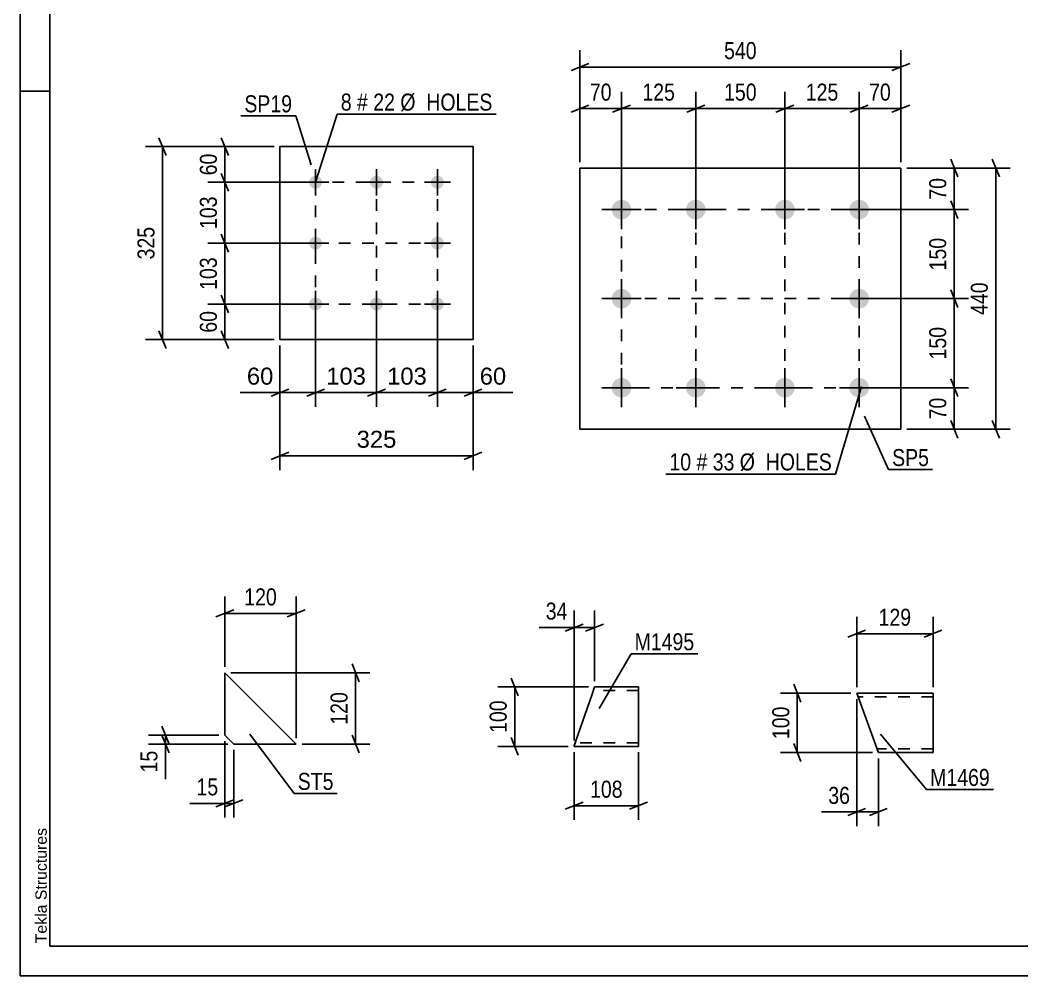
# Model space of a CAD drawing. Header units: millimetres. Extents: x 0 to 420, y 0 to 297.
# Drawn here: x 0 to 168.6, y 0 to 161 of the extents above; entities that cross this region are included whole.
import ezdxf

# ---------------------------------------------------------------- set-up
doc = ezdxf.new("R2010")
doc.units = ezdxf.units.MM
doc.linetypes.add('DXK_LINE_DOT2', pattern=[3.9198, 1.9599, -1.9599])
doc.styles.add('Arial', font='ARIAL.TTF', dxfattribs={"height": 0.2})
doc.styles.add('Arial Narrow', font='ARIALN.TTF', dxfattribs={"height": 0.2})

# ---------------------------------------------------------------- blocks, each defined once
blk = doc.blocks.new('Unknown-284929164-1132')
at = {"color": 5, "linetype": 'Continuous'}
for p, q in [((0, 297), (0, 0)), ((5, 292), (5, 5)), ((5, 149), (0, 149)), ((0, 0), (0, 5)), ((5, 5), (415, 5)), ((0, 0), (420, 0))]:
    blk.add_line(p, q, dxfattribs=at)
at = {"color": 174, "linetype": 'Continuous', "style": 'Arial'}
blk.add_text('Tekla Structures', height=1.9102, rotation=90, dxfattribs=at).set_placement((4.5, 5.5))
blk = doc.blocks.new('Part-284929164-1918 - 1902')
at = {"color": 2, "linetype": 'Continuous'}
for p, q in [((94.24, 92.06), (94.24, 136.06)), ((94.24, 136.06), (148.24, 136.06)), ((148.24, 136.06), (148.24, 92.06)), ((148.24, 92.06), (94.24, 92.06))]:
    blk.add_line(p, q, dxfattribs=at)
blk = doc.blocks.new('Bolt-284929164-1951 - 1902')
at = {"linetype": 'Continuous'}
for points in [[(101.24, 130.71, -1), (101.24, 127.41, -1)], [(113.74, 130.71, -1), (113.74, 127.41, -1)], [(128.74, 130.71, -1), (128.74, 127.41, -1)], [(141.24, 130.71, -1), (141.24, 127.41, -1)], [(101.24, 115.71, -1), (101.24, 112.41, -1)], [(141.24, 115.71, -1), (141.24, 112.41, -1)], [(101.24, 100.71, -1), (101.24, 97.41, -1)], [(113.74, 100.71, -1), (113.74, 97.41, -1)], [(128.74, 100.71, -1), (128.74, 97.41, -1)], [(141.24, 100.71, -1), (141.24, 97.41, -1)]]:
    blk.add_hatch(color=1, dxfattribs=at).paths.add_polyline_path(points)
at = {"color": 1, "linetype": 'Continuous'}
for p, q in [((101.24, 132.36), (101.24, 125.76)), ((113.74, 132.36), (113.74, 125.76)), ((128.74, 132.36), (128.74, 125.76)), ((141.24, 132.36), (141.24, 125.76)), ((97.94, 129.06), (104.54, 129.06)), ((110.44, 129.06), (117.04, 129.06)), ((125.44, 129.06), (132.04, 129.06)), ((137.94, 129.06), (144.54, 129.06)), ((101.24, 117.36), (101.24, 110.76)), ((141.24, 117.36), (141.24, 110.76)), ((97.94, 114.06), (104.54, 114.06)), ((137.94, 114.06), (144.54, 114.06)), ((101.24, 102.36), (101.24, 95.76)), ((113.74, 102.36), (113.74, 95.76)), ((128.74, 102.36), (128.74, 95.76)), ((141.24, 102.36), (141.24, 95.76)), ((97.94, 99.06), (104.54, 99.06)), ((110.44, 99.06), (117.04, 99.06)), ((125.44, 99.06), (132.04, 99.06)), ((137.94, 99.06), (144.54, 99.06))]:
    blk.add_line(p, q, dxfattribs=at)
blk = doc.blocks.new('Bolt-284929164-1602 - 1553')
at = {"linetype": 'Continuous'}
for points in [[(49.75, 134.76, -1), (49.75, 132.56, -1)], [(60, 134.76, -1), (60, 132.56, -1)], [(70.25, 134.76, -1), (70.25, 132.56, -1)], [(49.75, 124.51, -1), (49.75, 122.31, -1)], [(70.25, 124.51, -1), (70.25, 122.31, -1)], [(49.75, 114.26, -1), (49.75, 112.06, -1)], [(60, 114.26, -1), (60, 112.06, -1)], [(70.25, 114.26, -1), (70.25, 112.06, -1)]]:
    blk.add_hatch(color=1, dxfattribs=at).paths.add_polyline_path(points)
at = {"color": 1, "linetype": 'Continuous'}
for p, q in [((49.75, 131.46), (49.75, 135.86)), ((60, 131.46), (60, 135.86)), ((70.25, 131.46), (70.25, 135.86)), ((47.55, 133.66), (51.95, 133.66)), ((57.8, 133.66), (62.2, 133.66)), ((68.05, 133.66), (72.45, 133.66)), ((49.75, 121.21), (49.75, 125.61)), ((70.25, 121.21), (70.25, 125.61)), ((47.55, 123.41), (51.95, 123.41)), ((68.05, 123.41), (72.45, 123.41)), ((49.75, 110.96), (49.75, 115.36)), ((60, 110.96), (60, 115.36)), ((70.25, 110.96), (70.25, 115.36)), ((47.55, 113.16), (51.95, 113.16)), ((57.8, 113.16), (62.2, 113.16)), ((68.05, 113.16), (72.45, 113.16))]:
    blk.add_line(p, q, dxfattribs=at)
blk = doc.blocks.new('Part-284929164-1569 - 1553')
at = {"color": 2, "linetype": 'Continuous'}
for p, q in [((76.25, 139.66), (43.75, 139.66)), ((43.75, 139.66), (43.75, 107.16)), ((76.25, 107.16), (76.25, 139.66)), ((76.25, 107.16), (43.75, 107.16))]:
    blk.add_line(p, q, dxfattribs=at)
blk = doc.blocks.new('Part-284929164-2077 - 2061')
at = {"color": 2, "linetype": 'Continuous'}
for p, q in [((34.48, 51.06), (34.48, 40.56)), ((34.48, 51.06), (46.48, 39.06)), ((34.48, 40.56), (35.98, 39.06)), ((35.98, 39.06), (46.48, 39.06))]:
    blk.add_line(p, q, dxfattribs=at)
blk = doc.blocks.new('Part-284929164-2136 - 2120')
at = {"color": 2, "linetype": 'Continuous'}
for p, q in [((93.52, 39.41), (96.29, 47.47)), ((96.7, 48.67), (96.29, 47.47)), ((96.7, 48.67), (104.09, 48.67)), ((104.09, 48.67), (104.09, 48.58)), ((104.09, 48.58), (104.09, 47.47)), ((104.09, 47.47), (104.09, 38.67)), ((93.29, 38.77), (93.52, 39.41)), ((93.26, 38.67), (93.29, 38.77)), ((104.09, 38.67), (93.26, 38.67))]:
    blk.add_line(p, q, dxfattribs=at)
at = {"color": 7, "linetype": 'DXK_LINE_DOT2'}
for p, q in [((104.09, 48.07), (96.5, 48.07)), ((104.09, 47.47), (104.09, 48.32)), ((93.52, 39.41), (93.38, 39.03)), ((93.47, 39.27), (93.48, 39.32)), ((104.09, 39.27), (93.47, 39.27)), ((104.09, 39.27), (104.09, 39.32))]:
    blk.add_line(p, q, dxfattribs=at)
blk = doc.blocks.new('Part-284929164-2212 - 2196')
at = {"color": 2, "linetype": 'Continuous'}
for p, q in [((144.2, 38.37), (140.83, 47.63)), ((153.68, 47.63), (140.83, 47.63)), ((153.68, 47.63), (153.68, 47.54)), ((153.68, 47.54), (153.68, 46.43)), ((153.68, 37.63), (153.68, 46.43)), ((144.43, 37.72), (144.2, 38.37)), ((144.43, 37.72), (144.47, 37.63)), ((144.47, 37.63), (153.68, 37.63))]:
    blk.add_line(p, q, dxfattribs=at)
at = {"color": 7, "linetype": 'DXK_LINE_DOT2'}
for p, q in [((153.68, 46.43), (153.68, 47.28)), ((153.68, 47.03), (141.04, 47.03)), ((144.2, 38.37), (144.34, 37.98)), ((144.25, 38.23), (144.23, 38.27)), ((153.68, 38.23), (144.25, 38.23)), ((153.68, 38.23), (153.68, 38.27))]:
    blk.add_line(p, q, dxfattribs=at)
blk = doc.blocks.new('Rectangle-284929164-2047 - 1902')
at = {"color": 1, "linetype": 'DXK_LINE_DOT2'}
blk.add_lwpolyline([(101.24, 129.06), (141.24, 129.06), (141.24, 99.06), (101.24, 99.06), (101.24, 129.06)], close=True, dxfattribs=at)
blk = doc.blocks.new('Rectangle-284929164-1691 - 1553')
at = {"color": 1, "linetype": 'DXK_LINE_DOT2'}
blk.add_lwpolyline([(49.75, 113.16), (70.25, 113.16), (70.25, 133.66), (49.75, 133.66), (49.75, 113.16)], close=True, dxfattribs=at)
blk = doc.blocks.new('Line-284929164-2026 - 1902')
at = {"color": 1, "linetype": 'DXK_LINE_DOT2'}
blk.add_line((113.74, 129.06), (113.74, 99.06), dxfattribs=at)
blk = doc.blocks.new('Line-284929164-1675 - 1553')
at = {"color": 1, "linetype": 'DXK_LINE_DOT2'}
blk.add_line((49.75, 123.41), (70.25, 123.41), dxfattribs=at)
blk = doc.blocks.new('Line-284929164-2033 - 1902')
at = {"color": 1, "linetype": 'DXK_LINE_DOT2'}
blk.add_line((128.74, 129.06), (128.74, 99.06), dxfattribs=at)
blk = doc.blocks.new('Line-284929164-1682 - 1553')
at = {"color": 1, "linetype": 'DXK_LINE_DOT2'}
blk.add_line((60, 113.16), (60, 133.66), dxfattribs=at)
blk = doc.blocks.new('Line-284929164-2040 - 1902')
at = {"color": 1, "linetype": 'DXK_LINE_DOT2'}
blk.add_line((101.24, 114.06), (141.24, 114.06), dxfattribs=at)
blk = doc.blocks.new('StraightDimension-284929164-1978 - 1902')
at = {"color": 7, "linetype": 'Continuous'}
for p, q in [((164.84, 134.56), (163.64, 137.56)), ((149.24, 136.06), (166.64, 136.06)), ((164.24, 92.06), (164.24, 136.06)), ((163.64, 93.56), (164.84, 90.56)), ((149.24, 92.06), (166.64, 92.06))]:
    blk.add_line(p, q, dxfattribs=at)
at = {"color": 0}
blk.add_wipeout([(163.49, 117.4), (159.29, 117.4), (159.29, 110.72), (163.49, 110.72)], dxfattribs=at)
at = {"color": 3, "style": 'Arial Narrow'}
blk.add_text('440', height=2.863, rotation=90.0002, dxfattribs=at).set_placement((162.89, 111.32))
blk = doc.blocks.new('StraightDimension-284929164-1953 - 1902')
at = {"color": 7, "linetype": 'Continuous'}
for p, q in [((156.64, 137.56), (157.84, 134.56)), ((149.24, 136.06), (159.64, 136.06)), ((157.24, 129.06), (157.24, 136.06)), ((157.84, 127.56), (156.64, 130.56)), ((142.24, 129.06), (159.64, 129.06))]:
    blk.add_line(p, q, dxfattribs=at)
at = {"color": 0}
blk.add_wipeout([(156.49, 134.99), (152.29, 134.99), (152.29, 130.13), (156.49, 130.13)], dxfattribs=at)
at = {"color": 3, "style": 'Arial Narrow'}
blk.add_text('70', height=2.863, rotation=90.0002, dxfattribs=at).set_placement((155.89, 130.73))
blk = doc.blocks.new('StraightDimension-284929164-1963 - 1902')
at = {"color": 7, "linetype": 'Continuous'}
for p, q in [((156.64, 100.56), (157.84, 97.56)), ((142.24, 99.06), (159.64, 99.06)), ((157.24, 92.06), (157.24, 99.06)), ((157.84, 90.56), (156.64, 93.56)), ((149.24, 92.06), (159.64, 92.06))]:
    blk.add_line(p, q, dxfattribs=at)
at = {"color": 0}
blk.add_wipeout([(156.49, 97.99), (152.29, 97.99), (152.29, 93.13), (156.49, 93.13)], dxfattribs=at)
at = {"color": 3, "style": 'Arial Narrow'}
blk.add_text('70', height=2.863, rotation=90.0002, dxfattribs=at).set_placement((155.89, 93.73))
blk = doc.blocks.new('StraightDimension-284929164-1989 - 1902')
at = {"color": 7, "linetype": 'Continuous'}
for p, q in [((141.24, 130.06), (141.24, 148.91)), ((148.24, 137.06), (148.24, 148.91)), ((139.74, 145.46), (142.74, 146.66)), ((141.24, 146.06), (148.24, 146.06)), ((149.74, 146.66), (146.74, 145.46))]:
    blk.add_line(p, q, dxfattribs=at)
at = {"color": 0}
blk.add_wipeout([(147.17, 146.81), (147.17, 151.01), (142.31, 151.01), (142.31, 146.81)], dxfattribs=at)
at = {"color": 3, "style": 'Arial Narrow'}
blk.add_text('70', height=2.863, dxfattribs=at).set_placement((142.91, 147.41))
blk = doc.blocks.new('StraightDimension-284929164-1999 - 1902')
at = {"color": 7, "linetype": 'Continuous'}
for p, q in [((94.24, 137.06), (94.24, 148.91)), ((101.24, 130.06), (101.24, 148.91)), ((92.74, 145.46), (95.74, 146.66)), ((94.24, 146.06), (101.24, 146.06)), ((102.74, 146.66), (99.74, 145.46))]:
    blk.add_line(p, q, dxfattribs=at)
at = {"color": 0}
blk.add_wipeout([(100.17, 146.81), (100.17, 151.01), (95.31, 151.01), (95.31, 146.81)], dxfattribs=at)
at = {"color": 3, "style": 'Arial Narrow'}
blk.add_text('70', height=2.863, dxfattribs=at).set_placement((95.91, 147.41))
blk = doc.blocks.new('StraightDimension-284929164-2016 - 1902')
at = {"color": 7, "linetype": 'Continuous'}
for p, q in [((94.24, 137.06), (94.24, 155.91)), ((148.24, 137.06), (148.24, 155.91)), ((95.74, 153.66), (92.74, 152.46)), ((146.74, 152.46), (149.74, 153.66)), ((94.24, 153.06), (148.24, 153.06))]:
    blk.add_line(p, q, dxfattribs=at)
at = {"color": 0}
blk.add_wipeout([(124.58, 153.81), (124.58, 158.01), (117.9, 158.01), (117.9, 153.81)], dxfattribs=at)
at = {"color": 3, "style": 'Arial Narrow'}
blk.add_text('540', height=2.863, dxfattribs=at).set_placement((118.5, 154.41))
blk = doc.blocks.new('StraightDimension-284929164-3417 - 1902')
at = {"color": 7, "linetype": 'Continuous'}
for p, q in [((157.84, 112.56), (156.64, 115.56)), ((142.24, 114.06), (159.64, 114.06)), ((157.24, 99.06), (157.24, 114.06)), ((156.64, 100.56), (157.84, 97.56)), ((142.24, 99.06), (159.64, 99.06))]:
    blk.add_line(p, q, dxfattribs=at)
at = {"color": 0}
blk.add_wipeout([(156.49, 109.9), (152.29, 109.9), (152.29, 103.22), (156.49, 103.22)], dxfattribs=at)
at = {"color": 3, "style": 'Arial Narrow'}
blk.add_text('150', height=2.863, rotation=90.0002, dxfattribs=at).set_placement((155.89, 103.82))
blk = doc.blocks.new('StraightDimension-284929164-3419 - 1902')
at = {"color": 7, "linetype": 'Continuous'}
for p, q in [((157.84, 127.56), (156.64, 130.56)), ((142.24, 129.06), (159.64, 129.06)), ((157.24, 114.06), (157.24, 129.06)), ((156.64, 115.56), (157.84, 112.56)), ((142.24, 114.06), (159.64, 114.06))]:
    blk.add_line(p, q, dxfattribs=at)
at = {"color": 0}
blk.add_wipeout([(156.49, 124.9), (152.29, 124.9), (152.29, 118.22), (156.49, 118.22)], dxfattribs=at)
at = {"color": 3, "style": 'Arial Narrow'}
blk.add_text('150', height=2.863, rotation=90.0002, dxfattribs=at).set_placement((155.89, 118.82))
blk = doc.blocks.new('StraightDimension-284929164-3439 - 1902')
at = {"color": 7, "linetype": 'Continuous'}
for p, q in [((101.24, 130.06), (101.24, 148.91)), ((113.74, 130.06), (113.74, 148.91)), ((99.74, 145.46), (102.74, 146.66)), ((101.24, 146.06), (113.74, 146.06)), ((115.24, 146.66), (112.24, 145.46))]:
    blk.add_line(p, q, dxfattribs=at)
at = {"color": 0}
blk.add_wipeout([(110.83, 146.81), (110.83, 151.01), (104.15, 151.01), (104.15, 146.81)], dxfattribs=at)
at = {"color": 3, "style": 'Arial Narrow'}
blk.add_text('125', height=2.863, dxfattribs=at).set_placement((104.75, 147.41))
blk = doc.blocks.new('StraightDimension-284929164-3441 - 1902')
at = {"color": 7, "linetype": 'Continuous'}
for p, q in [((113.74, 130.06), (113.74, 148.91)), ((128.74, 130.06), (128.74, 148.91)), ((115.24, 146.66), (112.24, 145.46)), ((113.74, 146.06), (128.74, 146.06)), ((127.24, 145.46), (130.24, 146.66))]:
    blk.add_line(p, q, dxfattribs=at)
at = {"color": 0}
blk.add_wipeout([(124.58, 146.81), (124.58, 151.01), (117.9, 151.01), (117.9, 146.81)], dxfattribs=at)
at = {"color": 3, "style": 'Arial Narrow'}
blk.add_text('150', height=2.863, dxfattribs=at).set_placement((118.5, 147.41))
blk = doc.blocks.new('StraightDimension-284929164-3443 - 1902')
at = {"color": 7, "linetype": 'Continuous'}
for p, q in [((128.74, 130.06), (128.74, 148.91)), ((141.24, 130.06), (141.24, 148.91)), ((130.24, 146.66), (127.24, 145.46)), ((128.74, 146.06), (141.24, 146.06)), ((139.74, 145.46), (142.74, 146.66))]:
    blk.add_line(p, q, dxfattribs=at)
at = {"color": 0}
blk.add_wipeout([(138.33, 146.81), (138.33, 151.01), (131.65, 151.01), (131.65, 146.81)], dxfattribs=at)
at = {"color": 3, "style": 'Arial Narrow'}
blk.add_text('125', height=2.863, dxfattribs=at).set_placement((132.25, 147.41))
blk = doc.blocks.new('StraightDimension-284929164-1618 - 1553')
at = {"color": 7, "linetype": 'Continuous'}
for p, q in [((33.88, 141.16), (35.08, 138.16)), ((42.75, 139.66), (31.63, 139.66)), ((34.48, 133.66), (34.48, 139.66)), ((35.08, 132.16), (33.88, 135.16)), ((48.75, 133.66), (31.63, 133.66))]:
    blk.add_line(p, q, dxfattribs=at)
at = {"color": 0}
blk.add_wipeout([(33.73, 139.09), (29.53, 139.09), (29.53, 134.23), (33.73, 134.23)], dxfattribs=at)
at = {"color": 3, "style": 'Arial Narrow'}
blk.add_text('60', height=2.863, rotation=90.0002, dxfattribs=at).set_placement((33.13, 134.83))
blk = doc.blocks.new('StraightDimension-284929164-1629 - 1553')
at = {"color": 7, "linetype": 'Continuous'}
for p, q in [((24.58, 138.16), (23.38, 141.16)), ((42.75, 139.66), (21.13, 139.66)), ((23.98, 107.16), (23.98, 139.66)), ((23.38, 108.66), (24.58, 105.66)), ((42.75, 107.16), (21.13, 107.16))]:
    blk.add_line(p, q, dxfattribs=at)
at = {"color": 0}
blk.add_wipeout([(23.23, 126.75), (19.03, 126.75), (19.03, 120.07), (23.23, 120.07)], dxfattribs=at)
at = {"color": 3, "style": 'Arial Narrow'}
blk.add_text('325', height=2.863, rotation=90.0002, dxfattribs=at).set_placement((22.63, 120.67))
blk = doc.blocks.new('StraightDimension-284929164-3467 - 1553')
at = {"color": 7, "linetype": 'Continuous'}
for p, q in [((33.88, 135.16), (35.08, 132.16)), ((48.75, 133.66), (31.63, 133.66)), ((34.48, 123.41), (34.48, 133.66)), ((35.08, 121.91), (33.88, 124.91)), ((48.75, 123.41), (31.63, 123.41))]:
    blk.add_line(p, q, dxfattribs=at)
at = {"color": 0}
blk.add_wipeout([(33.73, 131.88), (29.53, 131.88), (29.53, 125.19), (33.73, 125.19)], dxfattribs=at)
at = {"color": 3, "style": 'Arial Narrow'}
blk.add_text('103', height=2.863, rotation=90.0002, dxfattribs=at).set_placement((33.13, 125.79))
blk = doc.blocks.new('StraightDimension-284929164-1604 - 1553')
at = {"color": 7, "linetype": 'Continuous'}
for p, q in [((48.75, 113.16), (31.63, 113.16)), ((33.88, 114.66), (35.08, 111.66)), ((34.48, 107.16), (34.48, 113.16)), ((35.08, 105.66), (33.88, 108.66)), ((42.75, 107.16), (31.63, 107.16))]:
    blk.add_line(p, q, dxfattribs=at)
at = {"color": 0}
blk.add_wipeout([(33.73, 112.59), (29.53, 112.59), (29.53, 107.73), (33.73, 107.73)], dxfattribs=at)
at = {"color": 3, "style": 'Arial Narrow'}
blk.add_text('60', height=2.863, rotation=90.0002, dxfattribs=at).set_placement((33.13, 108.33))
blk = doc.blocks.new('StraightDimension-284929164-3301 - 1553')
at = {"color": 7, "linetype": 'Continuous'}
for p, q in [((70.25, 112.16), (70.25, 95.83)), ((76.25, 106.16), (76.25, 95.83)), ((68.75, 97.63), (71.75, 98.83)), ((70.25, 98.23), (76.25, 98.23)), ((77.75, 98.83), (74.75, 97.63))]:
    blk.add_line(p, q, dxfattribs=at)
at = {"color": 0}
blk.add_wipeout([(82.42, 98.98), (82.42, 103.18), (76.77, 103.18), (76.77, 98.98)], dxfattribs=at)
at = {"color": 7, "linetype": 'Continuous'}
blk.add_line((76.25, 98.23), (82.95, 98.23), dxfattribs=at)
blk.add_line((76.25, 98.23), (82.95, 98.23), dxfattribs=at)
at = {"color": 3, "style": 'Arial'}
blk.add_text('60', height=2.865, dxfattribs=at).set_placement((77.37, 99.58))
blk = doc.blocks.new('StraightDimension-284929164-3304 - 1553')
at = {"color": 7, "linetype": 'Continuous'}
for p, q in [((49.75, 112.16), (49.75, 95.83)), ((43.75, 106.16), (43.75, 95.83)), ((42.25, 97.63), (45.25, 98.83)), ((43.75, 98.23), (49.75, 98.23)), ((51.25, 98.83), (48.25, 97.63))]:
    blk.add_line(p, q, dxfattribs=at)
at = {"color": 0}
blk.add_wipeout([(43.22, 98.98), (43.22, 103.18), (37.58, 103.18), (37.58, 98.98)], dxfattribs=at)
at = {"color": 7, "linetype": 'Continuous'}
blk.add_line((43.75, 98.23), (37.05, 98.23), dxfattribs=at)
blk.add_line((43.75, 98.23), (37.05, 98.23), dxfattribs=at)
at = {"color": 3, "style": 'Arial'}
blk.add_text('60', height=2.865, dxfattribs=at).set_placement((38.18, 99.58))
blk = doc.blocks.new('StraightDimension-284929164-3326 - 1553')
at = {"color": 7, "linetype": 'Continuous'}
for p, q in [((43.75, 106.16), (43.75, 85.2)), ((76.25, 106.16), (76.25, 85.2)), ((45.25, 88.2), (42.25, 87)), ((74.75, 87), (77.75, 88.2)), ((43.75, 87.6), (76.25, 87.6))]:
    blk.add_line(p, q, dxfattribs=at)
at = {"color": 0}
blk.add_wipeout([(63.93, 88.35), (63.93, 92.55), (56.06, 92.55), (56.06, 88.35)], dxfattribs=at)
at = {"color": 3, "style": 'Arial'}
blk.add_text('325', height=2.865, dxfattribs=at).set_placement((56.66, 88.95))
blk = doc.blocks.new('StraightDimension-284929164-3465 - 1553')
at = {"color": 7, "linetype": 'Continuous'}
for p, q in [((33.88, 124.91), (35.08, 121.91)), ((48.75, 123.41), (31.63, 123.41)), ((34.48, 113.16), (34.48, 123.41)), ((48.75, 113.16), (31.63, 113.16)), ((35.08, 111.66), (33.88, 114.66))]:
    blk.add_line(p, q, dxfattribs=at)
at = {"color": 0}
blk.add_wipeout([(33.73, 121.63), (29.53, 121.63), (29.53, 114.94), (33.73, 114.94)], dxfattribs=at)
at = {"color": 3, "style": 'Arial Narrow'}
blk.add_text('103', height=2.863, rotation=90.0002, dxfattribs=at).set_placement((33.13, 115.54))
blk = doc.blocks.new('StraightDimension-284929164-3469 - 1553')
at = {"color": 7, "linetype": 'Continuous'}
for p, q in [((49.75, 112.16), (49.75, 95.83)), ((60, 112.16), (60, 95.83)), ((48.25, 97.63), (51.25, 98.83)), ((49.75, 98.23), (60, 98.23)), ((61.5, 98.83), (58.5, 97.63))]:
    blk.add_line(p, q, dxfattribs=at)
at = {"color": 0}
blk.add_wipeout([(58.81, 98.98), (58.81, 103.18), (50.94, 103.18), (50.94, 98.98)], dxfattribs=at)
at = {"color": 3, "style": 'Arial'}
blk.add_text('103', height=2.865, dxfattribs=at).set_placement((51.54, 99.58))
blk = doc.blocks.new('StraightDimension-284929164-3471 - 1553')
at = {"color": 7, "linetype": 'Continuous'}
for p, q in [((60, 112.16), (60, 95.83)), ((70.25, 112.16), (70.25, 95.83)), ((58.5, 97.63), (61.5, 98.83)), ((60, 98.23), (70.25, 98.23)), ((71.75, 98.83), (68.75, 97.63))]:
    blk.add_line(p, q, dxfattribs=at)
at = {"color": 0}
blk.add_wipeout([(69.06, 98.98), (69.06, 103.18), (61.19, 103.18), (61.19, 98.98)], dxfattribs=at)
at = {"color": 3, "style": 'Arial'}
blk.add_text('103', height=2.865, dxfattribs=at).set_placement((61.79, 99.58))
blk = doc.blocks.new('StraightDimension-284929164-2079 - 2061')
at = {"color": 7, "linetype": 'Continuous'}
for p, q in [((34.48, 39.56), (34.48, 26.66)), ((35.98, 38.06), (35.98, 26.66)), ((32.98, 28.46), (35.98, 29.66)), ((37.48, 29.66), (34.48, 28.46)), ((34.48, 29.06), (35.98, 29.06))]:
    blk.add_line(p, q, dxfattribs=at)
at = {"color": 0}
blk.add_wipeout([(33.95, 29.81), (33.95, 34.01), (29.1, 34.01), (29.1, 29.81)], dxfattribs=at)
at = {"color": 7, "linetype": 'Continuous'}
blk.add_line((34.48, 29.06), (28.57, 29.06), dxfattribs=at)
blk.add_line((34.48, 29.06), (28.57, 29.06), dxfattribs=at)
at = {"color": 3, "style": 'Arial Narrow'}
blk.add_text('15', height=2.863, dxfattribs=at).set_placement((29.7, 30.41))
blk = doc.blocks.new('StraightDimension-284929164-2090 - 2061')
at = {"color": 7, "linetype": 'Continuous'}
for p, q in [((34.48, 52.06), (34.48, 63.91)), ((46.48, 40.06), (46.48, 63.91)), ((32.98, 60.46), (35.98, 61.66)), ((34.48, 61.06), (46.48, 61.06)), ((47.98, 61.66), (44.98, 60.46))]:
    blk.add_line(p, q, dxfattribs=at)
at = {"color": 0}
blk.add_wipeout([(43.82, 61.81), (43.82, 66.01), (37.14, 66.01), (37.14, 61.81)], dxfattribs=at)
at = {"color": 3, "style": 'Arial Narrow'}
blk.add_text('120', height=2.863, dxfattribs=at).set_placement((37.74, 62.41))
blk = doc.blocks.new('StraightDimension-284929164-2099 - 2061')
at = {"color": 7, "linetype": 'Continuous'}
for p, q in [((33.48, 40.56), (21.63, 40.56)), ((23.88, 42.06), (25.08, 39.06)), ((25.08, 37.56), (23.88, 40.56)), ((24.48, 39.06), (24.48, 40.56)), ((34.98, 39.06), (21.63, 39.06))]:
    blk.add_line(p, q, dxfattribs=at)
at = {"color": 0}
blk.add_wipeout([(23.73, 38.54), (19.53, 38.54), (19.53, 33.68), (23.73, 33.68)], dxfattribs=at)
at = {"color": 7, "linetype": 'Continuous'}
blk.add_line((24.48, 39.06), (24.48, 33.15), dxfattribs=at)
blk.add_line((24.48, 39.06), (24.48, 33.15), dxfattribs=at)
at = {"color": 3, "style": 'Arial Narrow'}
blk.add_text('15', height=2.863, rotation=90.0002, dxfattribs=at).set_placement((23.13, 34.28))
blk = doc.blocks.new('StraightDimension-284929164-2110 - 2061')
at = {"color": 7, "linetype": 'Continuous'}
for p, q in [((55.88, 52.56), (57.08, 49.56)), ((35.48, 51.06), (58.88, 51.06)), ((56.48, 39.06), (56.48, 51.06)), ((57.08, 37.56), (55.88, 40.56)), ((47.48, 39.06), (58.88, 39.06))]:
    blk.add_line(p, q, dxfattribs=at)
at = {"color": 0}
blk.add_wipeout([(55.73, 48.4), (51.53, 48.4), (51.53, 41.72), (55.73, 41.72)], dxfattribs=at)
at = {"color": 3, "style": 'Arial Narrow'}
blk.add_text('120', height=2.863, rotation=90.0002, dxfattribs=at).set_placement((55.13, 42.32))
blk = doc.blocks.new('StraightDimension-284929164-2158 - 2120')
at = {"color": 7, "linetype": 'Continuous'}
for p, q in [((93.26, 37.67), (93.26, 26.27)), ((104.09, 37.67), (104.09, 26.27)), ((91.76, 28.07), (94.76, 29.27)), ((93.26, 28.67), (104.09, 28.67)), ((105.59, 29.27), (102.59, 28.07))]:
    blk.add_line(p, q, dxfattribs=at)
at = {"color": 0}
blk.add_wipeout([(102.02, 29.42), (102.02, 33.62), (95.34, 33.62), (95.34, 29.42)], dxfattribs=at)
at = {"color": 3, "style": 'Arial Narrow'}
blk.add_text('108', height=2.863, dxfattribs=at).set_placement((95.94, 30.02))
blk = doc.blocks.new('StraightDimension-284929164-2138 - 2120')
at = {"color": 7, "linetype": 'Continuous'}
for p, q in [((93.26, 39.67), (93.26, 61.52)), ((96.7, 49.67), (96.7, 61.52)), ((91.76, 58.07), (94.76, 59.27)), ((98.2, 59.27), (95.2, 58.07)), ((93.26, 58.67), (96.7, 58.67))]:
    blk.add_line(p, q, dxfattribs=at)
at = {"color": 0}
blk.add_wipeout([(92.74, 59.42), (92.74, 63.62), (87.88, 63.62), (87.88, 59.42)], dxfattribs=at)
at = {"color": 7, "linetype": 'Continuous'}
blk.add_line((93.26, 58.67), (87.36, 58.67), dxfattribs=at)
blk.add_line((93.26, 58.67), (87.36, 58.67), dxfattribs=at)
at = {"color": 3, "style": 'Arial Narrow'}
blk.add_text('34', height=2.863, dxfattribs=at).set_placement((88.48, 60.02))
blk = doc.blocks.new('StraightDimension-284929164-2169 - 2120')
at = {"color": 7, "linetype": 'Continuous'}
for p, q in [((82.66, 50.17), (83.86, 47.17)), ((95.7, 48.67), (80.41, 48.67)), ((83.26, 38.67), (83.26, 48.67)), ((83.86, 37.17), (82.66, 40.17)), ((92.26, 38.67), (80.41, 38.67))]:
    blk.add_line(p, q, dxfattribs=at)
at = {"color": 0}
blk.add_wipeout([(82.51, 47.02), (78.31, 47.02), (78.31, 40.33), (82.51, 40.33)], dxfattribs=at)
at = {"color": 3, "style": 'Arial Narrow'}
blk.add_text('100', height=2.863, rotation=90.0002, dxfattribs=at).set_placement((81.91, 40.93))
blk = doc.blocks.new('StraightDimension-284929164-2232 - 2196')
at = {"color": 7, "linetype": 'Continuous'}
for p, q in [((130.23, 49.13), (131.43, 46.13)), ((139.83, 47.63), (127.98, 47.63)), ((130.83, 37.63), (130.83, 47.63)), ((131.43, 36.13), (130.23, 39.13)), ((143.47, 37.63), (127.98, 37.63))]:
    blk.add_line(p, q, dxfattribs=at)
at = {"color": 0}
blk.add_wipeout([(130.08, 45.97), (125.88, 45.97), (125.88, 39.29), (130.08, 39.29)], dxfattribs=at)
at = {"color": 3, "style": 'Arial Narrow'}
blk.add_text('100', height=2.863, rotation=90.0002, dxfattribs=at).set_placement((129.48, 39.89))
blk = doc.blocks.new('StraightDimension-284929164-2254 - 2196')
at = {"color": 7, "linetype": 'Continuous'}
for p, q in [((140.83, 48.63), (140.83, 60.48)), ((153.68, 48.63), (153.68, 60.48)), ((142.33, 58.23), (139.33, 57.03)), ((140.83, 57.63), (153.68, 57.63)), ((152.18, 57.03), (155.18, 58.23))]:
    blk.add_line(p, q, dxfattribs=at)
at = {"color": 0}
blk.add_wipeout([(150.6, 58.38), (150.6, 62.58), (143.91, 62.58), (143.91, 58.38)], dxfattribs=at)
at = {"color": 3, "style": 'Arial Narrow'}
blk.add_text('129', height=2.863, dxfattribs=at).set_placement((144.51, 58.98))
blk = doc.blocks.new('StraightDimension-284929164-2214 - 2196')
at = {"color": 7, "linetype": 'Continuous'}
for p, q in [((140.83, 46.63), (140.83, 25.23)), ((144.47, 36.63), (144.47, 25.23)), ((139.33, 27.03), (142.33, 28.23)), ((140.83, 27.63), (144.47, 27.63)), ((145.97, 28.23), (142.97, 27.03))]:
    blk.add_line(p, q, dxfattribs=at)
at = {"color": 0}
blk.add_wipeout([(140.3, 28.38), (140.3, 32.58), (135.44, 32.58), (135.44, 28.38)], dxfattribs=at)
at = {"color": 7, "linetype": 'Continuous'}
blk.add_line((140.83, 27.63), (134.92, 27.63), dxfattribs=at)
blk.add_line((140.83, 27.63), (134.92, 27.63), dxfattribs=at)
at = {"color": 3, "style": 'Arial Narrow'}
blk.add_text('36', height=2.863, dxfattribs=at).set_placement((136.04, 28.98))
blk = doc.blocks.new('Mark-284929164-1947 - 1902')
at = {"color": 0}
for points in [[(112.96, 85.13), (112.96, 88.13), (109.3, 88.13), (109.3, 85.13)], [(115.69, 85.13), (115.69, 88.13), (113.86, 88.13), (113.86, 85.13)], [(120.24, 85.13), (120.24, 88.13), (116.59, 88.13), (116.59, 85.13)], [(136.67, 85.13), (136.67, 88.13), (121.14, 88.13), (121.14, 85.13)]]:
    blk.add_wipeout(points, dxfattribs=at)
for points in [[(112.96, 85.13), (112.96, 88.13), (109.3, 88.13), (109.3, 85.13)], [(115.69, 85.13), (115.69, 88.13), (113.86, 88.13), (113.86, 85.13)], [(120.24, 85.13), (120.24, 88.13), (116.59, 88.13), (116.59, 85.13)], [(136.67, 85.13), (136.67, 88.13), (121.14, 88.13), (121.14, 85.13)]]:
    blk.add_wipeout(points, dxfattribs=at)
at = {"color": 7, "linetype": 'Continuous'}
for p in [(141.65, 99.24), (108.7, 84.53)]:
    blk.add_line(p, (137.27, 84.53), dxfattribs=at)
at = {"color": 3, "style": 'Arial Narrow'}
for s, height, p in [('10', 2.863, (109.3, 85.13)), ('#', 2.86, (113.86, 85.13)), ('33', 2.863, (116.59, 85.13)), ('Ø  HOLES', 2.863, (121.14, 85.13))]:
    blk.add_text(s, height=height, dxfattribs=at).set_placement(p)
blk = doc.blocks.new('Mark-284929164-1914 - 1902')
at = {"color": 0}
blk.add_wipeout([(153, 85.87), (153, 88.87), (146.79, 88.87), (146.79, 85.87)], dxfattribs=at)
blk.add_wipeout([(153, 85.87), (153, 88.87), (146.79, 88.87), (146.79, 85.87)], dxfattribs=at)
at = {"color": 30, "linetype": 'Continuous'}
for p, q in [((142.12, 94.29), (146.19, 85.27)), ((146.19, 85.27), (153.6, 85.27))]:
    blk.add_line(p, q, dxfattribs=at)
at = {"color": 3, "style": 'Arial Narrow'}
blk.add_text('SP5', height=2.863, dxfattribs=at).set_placement((146.79, 85.87))
blk = doc.blocks.new('Mark-284929164-1565 - 1553')
at = {"color": 0}
blk.add_wipeout([(45.8, 145.44), (45.8, 148.44), (37.76, 148.44), (37.76, 145.44)], dxfattribs=at)
blk.add_wipeout([(45.8, 145.44), (45.8, 148.44), (37.76, 148.44), (37.76, 145.44)], dxfattribs=at)
at = {"color": 30, "linetype": 'Continuous'}
for p in [(37.16, 144.84), (49.01, 136.62)]:
    blk.add_line(p, (46.4, 144.84), dxfattribs=at)
at = {"color": 3, "style": 'Arial Narrow'}
blk.add_text('SP19', height=2.863, dxfattribs=at).set_placement((37.76, 145.44))
blk = doc.blocks.new('Mark-284929164-1598 - 1553')
at = {"color": 0}
for points in [[(55.82, 145.73), (55.82, 148.73), (53.99, 148.73), (53.99, 145.73)], [(58.55, 145.73), (58.55, 148.73), (56.72, 148.73), (56.72, 145.73)], [(63.11, 145.73), (63.11, 148.73), (59.45, 148.73), (59.45, 145.73)], [(79.53, 145.73), (79.53, 148.73), (64.01, 148.73), (64.01, 145.73)]]:
    blk.add_wipeout(points, dxfattribs=at)
for points in [[(55.82, 145.73), (55.82, 148.73), (53.99, 148.73), (53.99, 145.73)], [(58.55, 145.73), (58.55, 148.73), (56.72, 148.73), (56.72, 145.73)], [(63.11, 145.73), (63.11, 148.73), (59.45, 148.73), (59.45, 145.73)], [(79.53, 145.73), (79.53, 148.73), (64.01, 148.73), (64.01, 145.73)]]:
    blk.add_wipeout(points, dxfattribs=at)
at = {"color": 7, "linetype": 'Continuous'}
for p, q in [((49.75, 133.66), (53.39, 145.13)), ((53.39, 145.13), (80.13, 145.13))]:
    blk.add_line(p, q, dxfattribs=at)
at = {"color": 3, "style": 'Arial Narrow'}
for s, height, p in [('8', 2.86, (53.99, 145.73)), ('#', 2.86, (56.72, 145.73)), ('22', 2.863, (59.45, 145.73)), ('Ø  HOLES', 2.863, (64.01, 145.73))]:
    blk.add_text(s, height=height, dxfattribs=at).set_placement(p)
blk = doc.blocks.new('Mark-284929164-2073 - 2061')
at = {"color": 0}
blk.add_wipeout([(52.77, 31.34), (52.77, 34.34), (46.74, 34.34), (46.74, 31.34)], dxfattribs=at)
blk.add_wipeout([(52.77, 31.34), (52.77, 34.34), (46.74, 34.34), (46.74, 31.34)], dxfattribs=at)
at = {"color": 30, "linetype": 'Continuous'}
for p, q in [((38.67, 40.71), (46.14, 30.74)), ((46.14, 30.74), (53.37, 30.74))]:
    blk.add_line(p, q, dxfattribs=at)
at = {"color": 3, "style": 'Arial Narrow'}
blk.add_text('ST5', height=2.863, dxfattribs=at).set_placement((46.74, 31.34))
blk = doc.blocks.new('Mark-284929164-2132 - 2120')
at = {"color": 0}
blk.add_wipeout([(113.49, 54.85), (113.49, 57.85), (103.44, 57.85), (103.44, 54.85)], dxfattribs=at)
blk.add_wipeout([(113.49, 54.85), (113.49, 57.85), (103.44, 57.85), (103.44, 54.85)], dxfattribs=at)
at = {"color": 30, "linetype": 'Continuous'}
for p, q in [((97.48, 45.06), (102.84, 54.25)), ((102.84, 54.25), (114.09, 54.25))]:
    blk.add_line(p, q, dxfattribs=at)
at = {"color": 3, "style": 'Arial Narrow'}
blk.add_text('M1495', height=2.863, dxfattribs=at).set_placement((103.44, 54.85))
blk = doc.blocks.new('Mark-284929164-2208 - 2196')
at = {"color": 0}
blk.add_wipeout([(163.24, 32), (163.24, 35), (153.19, 35), (153.19, 32)], dxfattribs=at)
blk.add_wipeout([(163.24, 32), (163.24, 35), (153.19, 35), (153.19, 32)], dxfattribs=at)
at = {"color": 30, "linetype": 'Continuous'}
for p, q in [((144.82, 40.74), (152.59, 31.4)), ((152.59, 31.4), (163.84, 31.4))]:
    blk.add_line(p, q, dxfattribs=at)
at = {"color": 3, "style": 'Arial Narrow'}
blk.add_text('M1469', height=2.863, dxfattribs=at).set_placement((153.19, 32))

msp = doc.modelspace()

# ---------------------------------------------------------------- block references
for name in ['Unknown-284929164-1132', 'Part-284929164-1569 - 1553', 'Bolt-284929164-1602 - 1553', 'Part-284929164-1918 - 1902', 'Rectangle-284929164-1691 - 1553', 'Line-284929164-1682 - 1553', 'Bolt-284929164-1951 - 1902', 'Rectangle-284929164-2047 - 1902', 'Line-284929164-2026 - 1902', 'Line-284929164-2033 - 1902', 'Line-284929164-1675 - 1553', 'Line-284929164-2040 - 1902', 'Part-284929164-2077 - 2061', 'Part-284929164-2136 - 2120', 'Part-284929164-2212 - 2196']:
    msp.add_blockref(name, (0, 0))

# ---------------------------------------------------------------- next in the draw order: block references
for name in ['StraightDimension-284929164-1999 - 1902', 'StraightDimension-284929164-1618 - 1553', 'StraightDimension-284929164-1978 - 1902', 'StraightDimension-284929164-3301 - 1553', 'StraightDimension-284929164-2138 - 2120', 'StraightDimension-284929164-2232 - 2196', 'StraightDimension-284929164-2079 - 2061', 'StraightDimension-284929164-2158 - 2120']:
    msp.add_blockref(name, (0, 0))

# ---------------------------------------------------------------- next in the draw order: block references
for name in ['StraightDimension-284929164-1629 - 1553', 'StraightDimension-284929164-1953 - 1902', 'StraightDimension-284929164-1963 - 1902', 'StraightDimension-284929164-2090 - 2061', 'StraightDimension-284929164-2254 - 2196', 'Mark-284929164-2132 - 2120', 'StraightDimension-284929164-2169 - 2120', 'StraightDimension-284929164-2214 - 2196']:
    msp.add_blockref(name, (0, 0))

# ---------------------------------------------------------------- next in the draw order: block references
for name in ['StraightDimension-284929164-1989 - 1902', 'Mark-284929164-1565 - 1553', 'StraightDimension-284929164-3467 - 1553', 'StraightDimension-284929164-3417 - 1902', 'StraightDimension-284929164-1604 - 1553', 'StraightDimension-284929164-2099 - 2061', 'Mark-284929164-2208 - 2196']:
    msp.add_blockref(name, (0, 0))

# ---------------------------------------------------------------- next in the draw order: block references
for name in ['StraightDimension-284929164-2016 - 1902', 'Mark-284929164-1598 - 1553', 'StraightDimension-284929164-3419 - 1902', 'StraightDimension-284929164-3304 - 1553', 'Mark-284929164-1947 - 1902', 'StraightDimension-284929164-2110 - 2061']:
    msp.add_blockref(name, (0, 0))

# ---------------------------------------------------------------- next in the draw order: block references
for name in ['StraightDimension-284929164-3439 - 1902', 'StraightDimension-284929164-3465 - 1553', 'StraightDimension-284929164-3326 - 1553', 'Mark-284929164-1914 - 1902', 'Mark-284929164-2073 - 2061']:
    msp.add_blockref(name, (0, 0))

# ---------------------------------------------------------------- next in the draw order: block references
for name in ['StraightDimension-284929164-3441 - 1902', 'StraightDimension-284929164-3469 - 1553']:
    msp.add_blockref(name, (0, 0))

# ---------------------------------------------------------------- next in the draw order: block references
for name in ['StraightDimension-284929164-3443 - 1902', 'StraightDimension-284929164-3471 - 1553']:
    msp.add_blockref(name, (0, 0))

doc.saveas('drawing.dxf')
